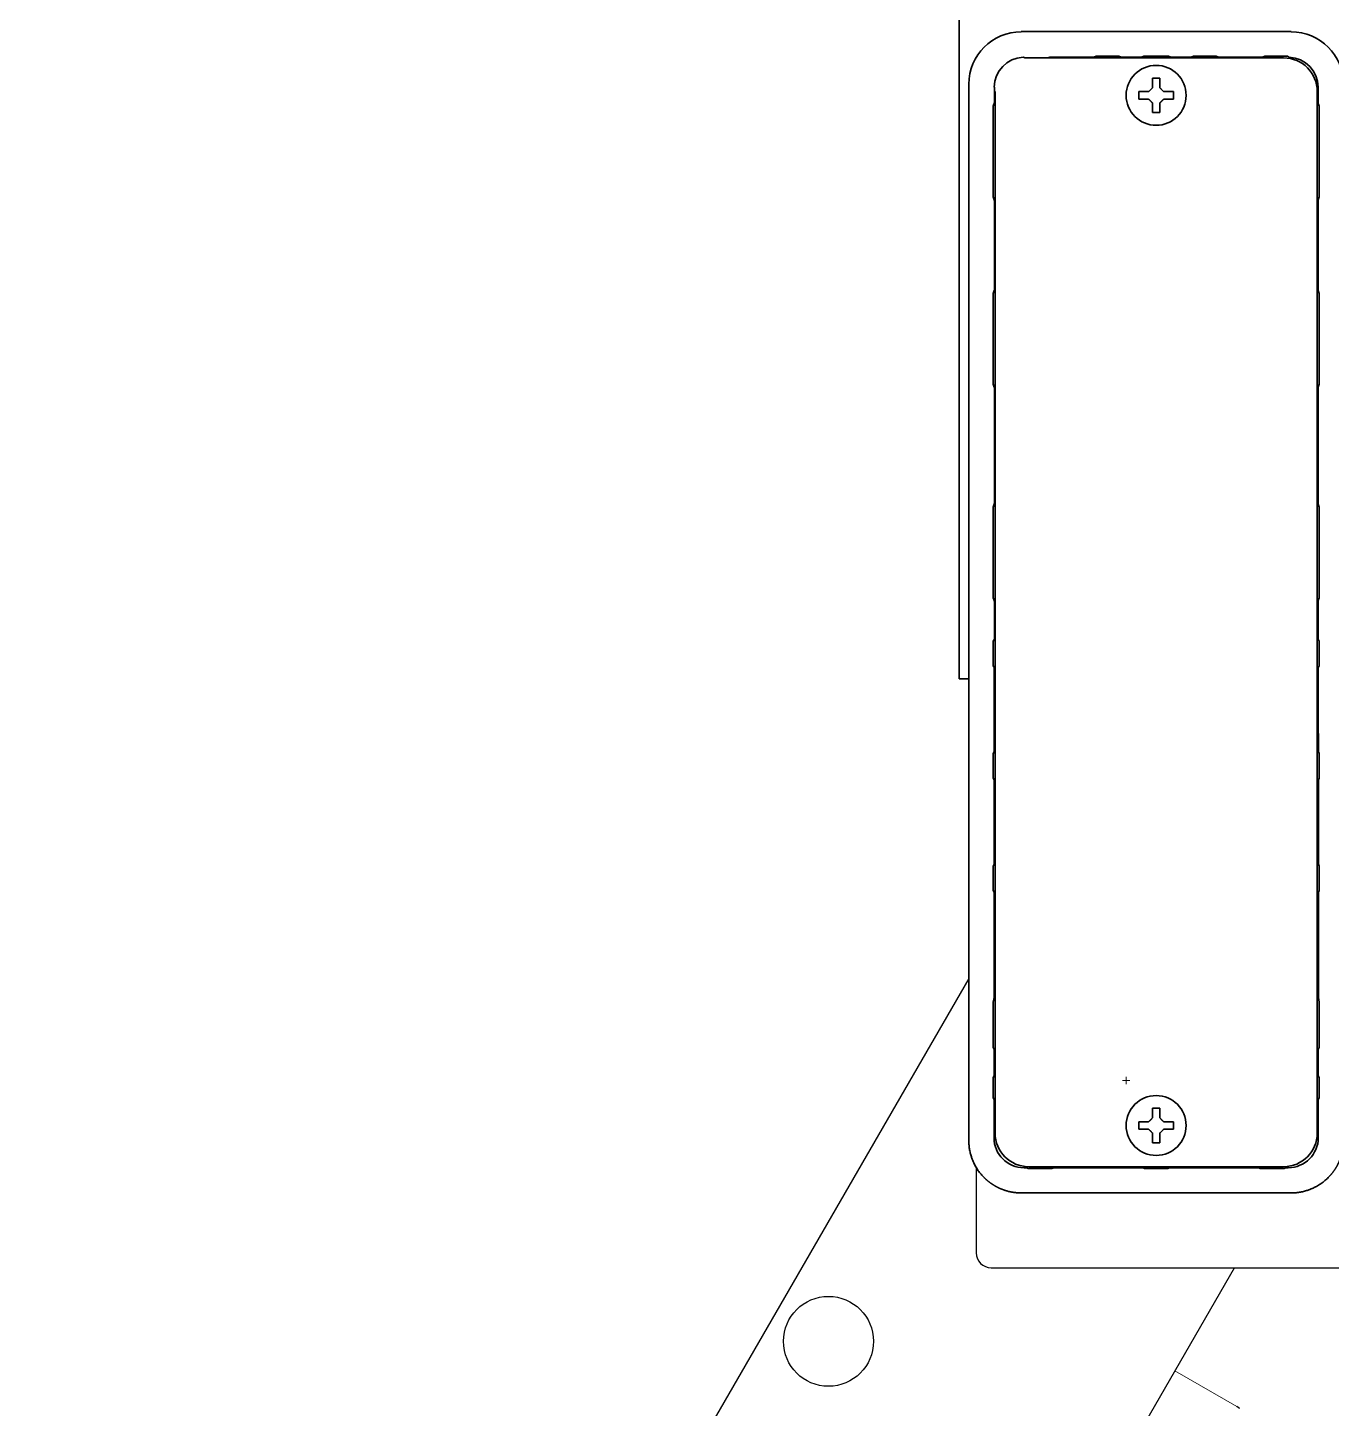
# Model space of a CAD drawing. Extents: x 6336 to 10269, y -393 to 3036.
# Drawn here: x 8302.5 to 8476.4, y 220.1 to 404.4 of the extents above; entities that cross this region are included whole.
import ezdxf

# ---------------------------------------------------------------- set-up
doc = ezdxf.new("R2010")
doc.units = 0
doc.header["$LTSCALE"] = 5
doc.layers.get('0').update_dxf_attribs({"linetype": 'CONTINUOUS', "lineweight": 0})
doc.layers.add('1', color=7, linetype='CONTINUOUS', true_color=0xffffff)
doc.layers.add('GEOM', color=7, linetype='CONTINUOUS')

msp = doc.modelspace()

# ---------------------------------------------------------------- linework, layer by layer
for p, q in [((8448.57, 263.83), (8449.57, 263.83)), ((8449.07, 264.33), (8449.07, 263.33))]:
    msp.add_line(p, q)
at = {"color": 7, "linetype": 'Continuous'}
for q in [(8455.58, 225.1), (8464.19, 220.07)]:
    msp.add_line((8463.82, 220.34), q, dxfattribs=at)
at = {"layer": '1', "color": 7, "linetype": 'Continuous', "lineweight": 35}
for p, q in [((8426.77, 966.83), (8426.77, 317.43)), ((8435.07, 403.83), (8471.07, 403.83)), ((8470.07, 400.33), (8435.55, 400.33)), ((8438.89, 400.42), (8444.76, 400.42)), ((8444.76, 400.42), (8445.06, 400.57)), ((8447.22, 400.58), (8445.93, 400.58)), ((8448.08, 400.57), (8448.39, 400.42)), ((8448.39, 400.42), (8451.11, 400.42)), ((8451.11, 400.42), (8451.42, 400.57)), ((8454.04, 400.58), (8452.11, 400.58)), ((8454.73, 400.57), (8455.04, 400.42)), ((8455.04, 400.42), (8457.76, 400.42)), ((8457.76, 400.42), (8458.06, 400.57)), ((8460.22, 400.58), (8458.93, 400.58)), ((8461.08, 400.57), (8461.38, 400.42)), ((8461.38, 400.42), (8467.27, 400.42)), ((8467.27, 400.42), (8467.56, 400.57)), ((8469.72, 400.58), (8468.43, 400.58)), ((8428.07, 316.65), (8428.07, 396.83)), ((8431.48, 394.39), (8431.48, 396.42)), ((8474.67, 396.42), (8474.67, 394.39)), ((8431.57, 395.83), (8431.57, 256.83)), ((8450.77, 395.33), (8450.77, 395.83)), ((8450.77, 394.83), (8450.77, 395.33)), ((8455.37, 395.83), (8455.37, 395.33)), ((8455.37, 395.33), (8455.37, 394.83)), ((8474.57, 256.83), (8474.57, 395.83)), ((8431.32, 393.01), (8431.32, 389.08)), ((8474.82, 389.08), (8474.82, 393.01)), ((8431.32, 386.57), (8431.32, 382.64)), ((8474.82, 382.64), (8474.82, 386.57)), ((8431.48, 369.39), (8431.48, 381.26)), ((8474.67, 381.26), (8474.67, 369.39)), ((8431.32, 368.01), (8431.32, 362.83)), ((8474.82, 362.83), (8474.82, 368.01)), ((8431.32, 362.83), (8431.32, 357.64)), ((8474.82, 357.64), (8474.82, 362.83)), ((8431.48, 340.88), (8431.48, 356.27)), ((8474.67, 356.27), (8474.67, 340.88)), ((8431.32, 339.51), (8431.32, 334.33)), ((8474.82, 334.33), (8474.82, 339.51)), ((8431.32, 334.33), (8431.32, 329.14)), ((8474.82, 329.14), (8474.82, 334.33)), ((8431.48, 322.76), (8431.48, 327.77)), ((8474.67, 327.77), (8474.67, 322.76)), ((8431.33, 322.46), (8431.48, 322.76)), ((8474.67, 322.76), (8474.82, 322.46)), ((8431.32, 321.6), (8431.32, 320.06)), ((8474.82, 320.06), (8474.82, 321.6)), ((8431.48, 318.9), (8431.33, 319.19)), ((8474.82, 319.19), (8474.67, 318.9)), ((8426.77, 317.43), (8428.07, 317.43)), ((8428.07, 312.69), (8428.07, 316.65)), ((8431.46, 314.77), (8431.46, 315.25)), ((8474.68, 315.25), (8474.69, 314.77)), ((8428.07, 255.82), (8428.07, 312.62)), ((8431.44, 307.69), (8431.44, 310.17)), ((8474.71, 310.17), (8474.71, 307.69)), ((8431.32, 306.6), (8431.32, 305.06)), ((8431.33, 307.46), (8431.44, 307.69)), ((8474.71, 307.69), (8474.82, 307.46)), ((8474.82, 305.06), (8474.82, 306.6)), ((8431.44, 303.97), (8431.33, 304.19)), ((8474.82, 304.19), (8474.71, 303.97)), ((8431.44, 292.69), (8431.44, 303.97)), ((8474.71, 303.97), (8474.71, 292.69)), ((8431.32, 291.6), (8431.32, 290.06)), ((8431.33, 292.46), (8431.44, 292.69)), ((8474.71, 292.69), (8474.82, 292.46)), ((8474.82, 290.06), (8474.82, 291.6)), ((8431.44, 288.97), (8431.33, 289.19)), ((8431.44, 274.93), (8431.44, 288.97)), ((8474.82, 289.19), (8474.71, 288.97)), ((8474.71, 288.97), (8474.71, 274.93)), ((8431.33, 274.28), (8431.44, 274.93)), ((8474.71, 274.93), (8474.82, 274.28)), ((8431.32, 273.41), (8431.32, 270.05)), ((8474.82, 270.05), (8474.82, 273.41)), ((8474.82, 269.81), (8474.82, 268.24)), ((8431.45, 267.97), (8431.33, 268.25)), ((8431.45, 267.97), (8431.45, 264.44)), ((8474.82, 268.24), (8474.7, 267.97)), ((8474.7, 264.44), (8474.7, 267.97)), ((8431.33, 264.23), (8431.45, 264.44)), ((8474.7, 264.44), (8474.82, 264.23)), ((8431.32, 262.35), (8431.32, 263.43)), ((8474.83, 263.43), (8474.83, 262.35)), ((8431.44, 261.27), (8431.33, 261.55)), ((8431.57, 261.17), (8431.44, 261.27)), ((8431.44, 256.19), (8431.44, 261.27)), ((8474.82, 261.55), (8474.7, 261.26)), ((8474.7, 256.2), (8474.7, 261.26)), ((8450.77, 257.83), (8450.77, 258.33)), ((8455.37, 258.33), (8455.37, 257.83)), ((8450.77, 257.33), (8450.77, 257.83)), ((8455.37, 257.83), (8455.37, 257.33)), ((8435.8, 252.19), (8435.44, 252.19)), ((8436, 252.08), (8435.8, 252.19)), ((8436.07, 252.33), (8470.07, 252.33)), ((8436.86, 252.08), (8438.31, 252.08)), ((8439.45, 252.19), (8439.17, 252.08)), ((8451.29, 252.19), (8439.45, 252.19)), ((8451.51, 252.08), (8451.29, 252.19)), ((8453.83, 252.07), (8452.31, 252.07)), ((8454.86, 252.19), (8454.63, 252.08)), ((8454.86, 252.19), (8466.77, 252.19)), ((8466.77, 252.19), (8466.97, 252.08)), ((8467.84, 252.08), (8469.28, 252.08)), ((8470.35, 252.2), (8470.14, 252.08)), ((8470.35, 252.2), (8470.7, 252.2)), ((8435.07, 248.83), (8471.08, 248.83))]:
    msp.add_line(p, q, dxfattribs=at)
for centre in [(8453.07, 395.33), (8453.07, 257.83)]:
    msp.add_circle(centre, 4, dxfattribs=at)
for centre, major_axis, ratio, start_param, end_param in [((8435.08, 396.82), (-4.95, 4.95), 0.999391, 5.498168, 7.068203), ((8471.07, 396.82), (4.95, 4.95), 0.999391, 5.498168, 7.068203), ((8435.48, 396.42), (-2.83, 2.83), 0.999924, 5.538691, 7.068545), ((8435.26, 399.92), (0.447, 0.224), 0.99981, 0.487624, 0.991462), ((8438.89, 399.92), (0.447, -0.224), 0.99981, 2.03449, 2.653989), ((8470.07, 395.83), (3.18, 3.18), 0.999695, 5.497939, 7.068431), ((8470.67, 396.42), (2.83, 2.83), 0.999924, 5.497825, 7.02768), ((8431.43, 319.14), (0, 5.5), 0.008727, 3.926991, 4.667983), ((8474.72, 319.14), (0, 5.5), 0.008727, 1.615202, 2.356194), ((8431.5, 310.17), (0, 6.5), 0.008727, 0.785398, 1.570796), ((8474.65, 310.17), (0, 6.5), 0.008727, 4.712389, 5.497787), ((8427.41, 312.62), (0.03, 2), 0.333454, 4.734205, 4.751643), ((8427.41, 312.62), (0, 2), 0.333444, 4.712388, 4.729834), ((8431.33, 270.05), (0, 0.532), 0.008201, 1.567811, 2.028301), ((8431.33, 269.38), (0, 1), 0.004363, 1.117864, 2.575328), ((8474.82, 270.05), (0, 0.532), 0.008201, 4.254884, 4.715374), ((8431.33, 263.43), (0, 0.798), 0.008201, 0.014468, 1.567811), ((8474.82, 263.43), (0, 0.798), 0.008201, 4.715374, 6.268717), ((8431.33, 262.35), (0, 0.798), 0.008201, 1.567811, 3.121154), ((8474.82, 262.35), (0, 0.798), 0.008201, 3.162031, 4.715374), ((8431.95, 261.18), (-0.505, 0.092), 0.008941, 0.010307, 0.018986), ((8435.44, 256.19), (2.83, 2.83), 0.999943, 2.356233, 3.926953), ((8436.07, 256.83), (-3.18, -3.18), 0.999695, 5.497939, 7.068431), ((8470.7, 256.2), (2.83, -2.83), 0.999924, 5.497825, 7.068545), ((8452.31, 252.08), (0.799, 0), 0.008727, 3.159046, 4.712389), ((8453.83, 252.08), (0.799, 0), 0.008727, 4.712389, 6.265732)]:
    msp.add_ellipse(centre, major_axis=major_axis, ratio=ratio, start_param=start_param, end_param=end_param, dxfattribs=at)
at = {"layer": '1', "color": 7, "linetype": 'Continuous', "lineweight": 35, "extrusion": (0, -1.17146e-15, -1)}
msp.add_ellipse((8470.07, 256.83), major_axis=(3.18, -3.18), ratio=0.999695, start_param=5.497939, end_param=7.068431, dxfattribs=at)
at = {"layer": '1', "color": 7, "linetype": 'Continuous', "lineweight": 35}
for points, knots in [([(8445.06, 400.57), (8445.07, 400.57), (8445.08, 400.57), (8445.09, 400.57), (8445.12, 400.57), (8445.17, 400.57), (8445.22, 400.57), (8445.28, 400.57), (8445.31, 400.57), (8445.36, 400.57), (8445.38, 400.57), (8445.41, 400.57), (8445.43, 400.57), (8445.49, 400.57), (8445.52, 400.58), (8445.6, 400.58), (8445.64, 400.58), (8445.72, 400.58), (8445.76, 400.58), (8445.84, 400.58), (8445.88, 400.58), (8445.93, 400.58)], [0, 0, 0, 0, 0.03125, 0.03125, 0.0625, 0.125, 0.25, 0.25, 0.375, 0.375, 0.4375, 0.4375, 0.5, 0.5, 0.625, 0.625, 0.75, 0.75, 0.875, 0.875, 1, 1, 1, 1]), ([(8447.22, 400.58), (8447.26, 400.58), (8447.3, 400.58), (8447.39, 400.58), (8447.43, 400.58), (8447.51, 400.58), (8447.55, 400.58), (8447.62, 400.58), (8447.66, 400.57), (8447.71, 400.57), (8447.73, 400.57), (8447.77, 400.57), (8447.78, 400.57), (8447.83, 400.57), (8447.87, 400.57), (8447.93, 400.57), (8447.98, 400.57), (8448.03, 400.57), (8448.05, 400.57), (8448.07, 400.57), (8448.07, 400.57), (8448.08, 400.57)], [0, 0, 0, 0, 0.125, 0.125, 0.25, 0.25, 0.375, 0.375, 0.5, 0.5, 0.5625, 0.5625, 0.625, 0.625, 0.75, 0.75, 0.875, 0.9375, 0.96875, 0.96875, 1, 1, 1, 1]), ([(8451.42, 400.57), (8451.43, 400.57), (8451.44, 400.57), (8451.46, 400.57), (8451.5, 400.57), (8451.54, 400.57), (8451.59, 400.57), (8451.61, 400.57), (8451.65, 400.57), (8451.67, 400.57), (8451.7, 400.57), (8451.71, 400.57), (8451.75, 400.58), (8451.78, 400.58), (8451.84, 400.58), (8451.87, 400.58), (8451.94, 400.58), (8451.97, 400.58), (8452.04, 400.58), (8452.07, 400.58), (8452.11, 400.58)], [0, 0, 0, 0, 0.0625, 0.0625, 0.125, 0.25, 0.25, 0.375, 0.375, 0.4375, 0.4375, 0.5, 0.5, 0.625, 0.625, 0.75, 0.75, 0.875, 0.875, 1, 1, 1, 1]), ([(8454.04, 400.58), (8454.07, 400.58), (8454.11, 400.58), (8454.17, 400.58), (8454.21, 400.58), (8454.27, 400.58), (8454.3, 400.58), (8454.36, 400.58), (8454.39, 400.58), (8454.44, 400.57), (8454.45, 400.57), (8454.48, 400.57), (8454.49, 400.57), (8454.53, 400.57), (8454.56, 400.57), (8454.61, 400.57), (8454.64, 400.57), (8454.68, 400.57), (8454.71, 400.57), (8454.72, 400.57), (8454.73, 400.57)], [0, 0, 0, 0, 0.125, 0.125, 0.25, 0.25, 0.375, 0.375, 0.5, 0.5, 0.5625, 0.5625, 0.625, 0.625, 0.75, 0.75, 0.875, 0.9375, 0.9375, 1, 1, 1, 1]), ([(8458.06, 400.57), (8458.07, 400.57), (8458.08, 400.57), (8458.09, 400.57), (8458.12, 400.57), (8458.17, 400.57), (8458.22, 400.57), (8458.28, 400.57), (8458.31, 400.57), (8458.36, 400.57), (8458.38, 400.57), (8458.41, 400.57), (8458.43, 400.57), (8458.49, 400.57), (8458.52, 400.58), (8458.6, 400.58), (8458.64, 400.58), (8458.72, 400.58), (8458.76, 400.58), (8458.84, 400.58), (8458.88, 400.58), (8458.93, 400.58)], [0, 0, 0, 0, 0.03125, 0.03125, 0.0625, 0.125, 0.25, 0.25, 0.375, 0.375, 0.4375, 0.4375, 0.5, 0.5, 0.625, 0.625, 0.75, 0.75, 0.875, 0.875, 1, 1, 1, 1]), ([(8460.22, 400.58), (8460.26, 400.58), (8460.3, 400.58), (8460.39, 400.58), (8460.43, 400.58), (8460.51, 400.58), (8460.55, 400.58), (8460.62, 400.58), (8460.66, 400.57), (8460.71, 400.57), (8460.73, 400.57), (8460.77, 400.57), (8460.78, 400.57), (8460.83, 400.57), (8460.87, 400.57), (8460.93, 400.57), (8460.98, 400.57), (8461.03, 400.57), (8461.05, 400.57), (8461.07, 400.57), (8461.07, 400.57), (8461.08, 400.57)], [0, 0, 0, 0, 0.125, 0.125, 0.25, 0.25, 0.375, 0.375, 0.5, 0.5, 0.5625, 0.5625, 0.625, 0.625, 0.75, 0.75, 0.875, 0.9375, 0.96875, 0.96875, 1, 1, 1, 1]), ([(8467.56, 400.57), (8467.57, 400.57), (8467.58, 400.57), (8467.59, 400.57), (8467.62, 400.57), (8467.67, 400.57), (8467.72, 400.57), (8467.78, 400.57), (8467.81, 400.57), (8467.86, 400.57), (8467.88, 400.57), (8467.91, 400.57), (8467.93, 400.57), (8467.99, 400.57), (8468.02, 400.58), (8468.1, 400.58), (8468.14, 400.58), (8468.22, 400.58), (8468.26, 400.58), (8468.34, 400.58), (8468.38, 400.58), (8468.43, 400.58)], [0, 0, 0, 0, 0.03125, 0.03125, 0.0625, 0.125, 0.25, 0.25, 0.375, 0.375, 0.4375, 0.4375, 0.5, 0.5, 0.625, 0.625, 0.75, 0.75, 0.875, 0.875, 1, 1, 1, 1]), ([(8469.72, 400.58), (8469.76, 400.58), (8469.8, 400.58), (8469.89, 400.58), (8469.93, 400.58), (8469.97, 400.58), (8469.97, 400.58), (8469.97, 400.58), (8469.97, 400.58), (8470.19, 400.58), (8470.42, 400.57), (8470.64, 400.57)], [0, 0, 0, 0, 0.50182, 0.50182, 1, 1, 1, 1.01408, 1.01408, 1.01408, 3.775035, 3.775035, 3.775035, 3.775035]), ([(8470.83, 400.42), (8470.82, 400.42), (8470.8, 400.44), (8470.77, 400.47), (8470.75, 400.48), (8470.74, 400.49), (8470.74, 400.49), (8470.74, 400.49), (8470.74, 400.49), (8470.71, 400.52), (8470.67, 400.55), (8470.64, 400.57)], [0, 0, 0, 0, 0.333333, 0.666667, 1, 1, 1, 1.00667, 1.00667, 1.00667, 2.098235, 2.098235, 2.098235, 2.098235]), ([(8453.57, 397.63), (8453.57, 397.42), (8453.57, 397.21), (8453.57, 396.89), (8453.57, 396.78), (8453.57, 396.55), (8453.57, 396.44), (8453.57, 396.33)], [0, 0, 0, 0, 0.5, 0.5, 0.75, 0.75, 1, 1, 1, 1]), ([(8450.77, 395.83), (8450.98, 395.83), (8451.19, 395.83), (8451.51, 395.83), (8451.62, 395.83), (8451.84, 395.83), (8451.96, 395.83), (8452.07, 395.83)], [0, 0, 0, 0, 0.5, 0.5, 0.75, 0.75, 1, 1, 1, 1]), ([(8455.37, 394.83), (8455.17, 394.83), (8454.96, 394.83), (8454.64, 394.83), (8454.53, 394.83), (8454.3, 394.83), (8454.19, 394.83), (8454.07, 394.83)], [0, 0, 0, 0, 0.5, 0.5, 0.75, 0.75, 1, 1, 1, 1]), ([(8431.32, 393.01), (8431.32, 393.05), (8431.32, 393.09), (8431.32, 393.18), (8431.32, 393.22), (8431.32, 393.3), (8431.32, 393.34), (8431.32, 393.41), (8431.32, 393.45), (8431.32, 393.5), (8431.32, 393.52), (8431.32, 393.56), (8431.32, 393.57), (8431.33, 393.62), (8431.33, 393.65), (8431.33, 393.72), (8431.33, 393.76), (8431.33, 393.82), (8431.33, 393.84), (8431.33, 393.85), (8431.33, 393.86), (8431.33, 393.87)], [0, 0, 0, 0, 0.125, 0.125, 0.25, 0.25, 0.375, 0.375, 0.5, 0.5, 0.5625, 0.5625, 0.625, 0.625, 0.75, 0.75, 0.875, 0.9375, 0.96875, 0.96875, 1, 1, 1, 1]), ([(8452.57, 393.03), (8452.57, 393.23), (8452.57, 393.44), (8452.57, 393.76), (8452.57, 393.87), (8452.57, 394.1), (8452.57, 394.21), (8452.57, 394.33)], [0, 0, 0, 0, 0.5, 0.5, 0.75, 0.75, 1, 1, 1, 1]), ([(8474.82, 393.87), (8474.82, 393.86), (8474.82, 393.86), (8474.82, 393.84), (8474.82, 393.82), (8474.82, 393.77), (8474.82, 393.72), (8474.82, 393.66), (8474.82, 393.62), (8474.82, 393.57), (8474.82, 393.56), (8474.82, 393.52), (8474.82, 393.5), (8474.82, 393.45), (8474.82, 393.41), (8474.82, 393.34), (8474.82, 393.3), (8474.82, 393.22), (8474.82, 393.18), (8474.82, 393.09), (8474.82, 393.05), (8474.82, 393.01)], [0, 0, 0, 0, 0.03125, 0.03125, 0.0625, 0.125, 0.25, 0.25, 0.375, 0.375, 0.4375, 0.4375, 0.5, 0.5, 0.625, 0.625, 0.75, 0.75, 0.875, 0.875, 1, 1, 1, 1]), ([(8431.32, 386.57), (8431.32, 386.68), (8431.32, 386.89), (8431.32, 387.09), (8431.32, 387.3), (8431.32, 387.41), (8431.32, 387.62), (8431.32, 387.72), (8431.32, 387.93), (8431.32, 388.04), (8431.32, 388.24), (8431.32, 388.35), (8431.32, 388.56), (8431.32, 388.77), (8431.32, 388.98), (8431.32, 389.08)], [0, 0, 0, 0, 0.125, 0.25, 0.25, 0.375, 0.375, 0.5, 0.5, 0.625, 0.625, 0.75, 0.75, 0.875, 1, 1, 1, 1]), ([(8474.82, 389.08), (8474.82, 388.98), (8474.82, 388.77), (8474.82, 388.56), (8474.82, 388.35), (8474.82, 388.24), (8474.82, 388.04), (8474.82, 387.93), (8474.82, 387.72), (8474.82, 387.62), (8474.82, 387.41), (8474.82, 387.3), (8474.82, 387.09), (8474.82, 386.89), (8474.82, 386.68), (8474.82, 386.57)], [0, 0, 0, 0, 0.125, 0.25, 0.25, 0.375, 0.375, 0.5, 0.5, 0.625, 0.625, 0.75, 0.75, 0.875, 1, 1, 1, 1]), ([(8431.33, 381.78), (8431.33, 381.79), (8431.33, 381.8), (8431.33, 381.81), (8431.33, 381.83), (8431.33, 381.89), (8431.33, 381.93), (8431.33, 382), (8431.33, 382.03), (8431.32, 382.08), (8431.32, 382.1), (8431.32, 382.13), (8431.32, 382.15), (8431.32, 382.2), (8431.32, 382.24), (8431.32, 382.31), (8431.32, 382.35), (8431.32, 382.43), (8431.32, 382.47), (8431.32, 382.56), (8431.32, 382.6), (8431.32, 382.64)], [0, 0, 0, 0, 0.03125, 0.03125, 0.0625, 0.125, 0.25, 0.25, 0.375, 0.375, 0.4375, 0.4375, 0.5, 0.5, 0.625, 0.625, 0.75, 0.75, 0.875, 0.875, 1, 1, 1, 1]), ([(8474.82, 382.64), (8474.82, 382.6), (8474.82, 382.56), (8474.82, 382.48), (8474.82, 382.43), (8474.82, 382.35), (8474.82, 382.31), (8474.82, 382.24), (8474.82, 382.2), (8474.82, 382.15), (8474.82, 382.13), (8474.82, 382.1), (8474.82, 382.08), (8474.82, 382.03), (8474.82, 382), (8474.82, 381.93), (8474.82, 381.89), (8474.82, 381.84), (8474.82, 381.81), (8474.82, 381.8), (8474.82, 381.79), (8474.82, 381.78)], [0, 0, 0, 0, 0.125, 0.125, 0.25, 0.25, 0.375, 0.375, 0.5, 0.5, 0.5625, 0.5625, 0.625, 0.625, 0.75, 0.75, 0.875, 0.9375, 0.96875, 0.96875, 1, 1, 1, 1]), ([(8431.32, 368.01), (8431.32, 368.05), (8431.32, 368.09), (8431.32, 368.18), (8431.32, 368.22), (8431.32, 368.3), (8431.32, 368.34), (8431.32, 368.41), (8431.32, 368.45), (8431.32, 368.5), (8431.32, 368.52), (8431.32, 368.56), (8431.32, 368.57), (8431.33, 368.62), (8431.33, 368.65), (8431.33, 368.72), (8431.33, 368.76), (8431.33, 368.82), (8431.33, 368.84), (8431.33, 368.85), (8431.33, 368.86), (8431.33, 368.87)], [0, 0, 0, 0, 0.125, 0.125, 0.25, 0.25, 0.375, 0.375, 0.5, 0.5, 0.5625, 0.5625, 0.625, 0.625, 0.75, 0.75, 0.875, 0.9375, 0.96875, 0.96875, 1, 1, 1, 1]), ([(8474.82, 368.87), (8474.82, 368.86), (8474.82, 368.86), (8474.82, 368.84), (8474.82, 368.82), (8474.82, 368.77), (8474.82, 368.72), (8474.82, 368.66), (8474.82, 368.62), (8474.82, 368.57), (8474.82, 368.56), (8474.82, 368.52), (8474.82, 368.5), (8474.82, 368.45), (8474.82, 368.41), (8474.82, 368.34), (8474.82, 368.3), (8474.82, 368.22), (8474.82, 368.18), (8474.82, 368.09), (8474.82, 368.05), (8474.82, 368.01)], [0, 0, 0, 0, 0.03125, 0.03125, 0.0625, 0.125, 0.25, 0.25, 0.375, 0.375, 0.4375, 0.4375, 0.5, 0.5, 0.625, 0.625, 0.75, 0.75, 0.875, 0.875, 1, 1, 1, 1]), ([(8431.33, 356.77), (8431.33, 356.78), (8431.33, 356.79), (8431.33, 356.8), (8431.33, 356.83), (8431.33, 356.88), (8431.33, 356.93), (8431.33, 356.99), (8431.33, 357.02), (8431.32, 357.07), (8431.32, 357.09), (8431.32, 357.12), (8431.32, 357.14), (8431.32, 357.2), (8431.32, 357.23), (8431.32, 357.31), (8431.32, 357.35), (8431.32, 357.43), (8431.32, 357.47), (8431.32, 357.55), (8431.32, 357.6), (8431.32, 357.64)], [0, 0, 0, 0, 0.03125, 0.03125, 0.0625, 0.125, 0.25, 0.25, 0.375, 0.375, 0.4375, 0.4375, 0.5, 0.5, 0.625, 0.625, 0.75, 0.75, 0.875, 0.875, 1, 1, 1, 1]), ([(8474.82, 357.64), (8474.82, 357.6), (8474.82, 357.55), (8474.82, 357.47), (8474.82, 357.43), (8474.82, 357.35), (8474.82, 357.31), (8474.82, 357.23), (8474.82, 357.2), (8474.82, 357.14), (8474.82, 357.12), (8474.82, 357.09), (8474.82, 357.07), (8474.82, 357.02), (8474.82, 356.99), (8474.82, 356.93), (8474.82, 356.88), (8474.82, 356.83), (8474.82, 356.8), (8474.82, 356.79), (8474.82, 356.78), (8474.82, 356.77)], [0, 0, 0, 0, 0.125, 0.125, 0.25, 0.25, 0.375, 0.375, 0.5, 0.5, 0.5625, 0.5625, 0.625, 0.625, 0.75, 0.75, 0.875, 0.9375, 0.96875, 0.96875, 1, 1, 1, 1]), ([(8431.32, 339.51), (8431.32, 339.56), (8431.32, 339.6), (8431.32, 339.68), (8431.32, 339.72), (8431.32, 339.81), (8431.32, 339.84), (8431.32, 339.92), (8431.32, 339.96), (8431.32, 340.01), (8431.32, 340.03), (8431.32, 340.06), (8431.32, 340.08), (8431.33, 340.13), (8431.33, 340.16), (8431.33, 340.23), (8431.33, 340.27), (8431.33, 340.32), (8431.33, 340.35), (8431.33, 340.36), (8431.33, 340.37), (8431.33, 340.38)], [0, 0, 0, 0, 0.125, 0.125, 0.25, 0.25, 0.375, 0.375, 0.5, 0.5, 0.5625, 0.5625, 0.625, 0.625, 0.75, 0.75, 0.875, 0.9375, 0.96875, 0.96875, 1, 1, 1, 1]), ([(8474.82, 340.38), (8474.82, 340.37), (8474.82, 340.36), (8474.82, 340.35), (8474.82, 340.32), (8474.82, 340.27), (8474.82, 340.23), (8474.82, 340.16), (8474.82, 340.13), (8474.82, 340.08), (8474.82, 340.06), (8474.82, 340.03), (8474.82, 340.01), (8474.82, 339.96), (8474.82, 339.92), (8474.82, 339.84), (8474.82, 339.81), (8474.82, 339.72), (8474.82, 339.68), (8474.82, 339.6), (8474.82, 339.56), (8474.82, 339.51)], [0, 0, 0, 0, 0.03125, 0.03125, 0.0625, 0.125, 0.25, 0.25, 0.375, 0.375, 0.4375, 0.4375, 0.5, 0.5, 0.625, 0.625, 0.75, 0.75, 0.875, 0.875, 1, 1, 1, 1]), ([(8431.33, 328.27), (8431.33, 328.28), (8431.33, 328.29), (8431.33, 328.3), (8431.33, 328.33), (8431.33, 328.38), (8431.33, 328.43), (8431.33, 328.49), (8431.33, 328.52), (8431.32, 328.57), (8431.32, 328.59), (8431.32, 328.62), (8431.32, 328.64), (8431.32, 328.7), (8431.32, 328.73), (8431.32, 328.81), (8431.32, 328.85), (8431.32, 328.93), (8431.32, 328.97), (8431.32, 329.05), (8431.32, 329.1), (8431.32, 329.14)], [0, 0, 0, 0, 0.03125, 0.03125, 0.0625, 0.125, 0.25, 0.25, 0.375, 0.375, 0.4375, 0.4375, 0.5, 0.5, 0.625, 0.625, 0.75, 0.75, 0.875, 0.875, 1, 1, 1, 1]), ([(8474.82, 329.14), (8474.82, 329.1), (8474.82, 329.05), (8474.82, 328.97), (8474.82, 328.93), (8474.82, 328.85), (8474.82, 328.81), (8474.82, 328.73), (8474.82, 328.7), (8474.82, 328.64), (8474.82, 328.62), (8474.82, 328.59), (8474.82, 328.57), (8474.82, 328.52), (8474.82, 328.49), (8474.82, 328.43), (8474.82, 328.38), (8474.82, 328.33), (8474.82, 328.3), (8474.82, 328.29), (8474.82, 328.28), (8474.82, 328.27)], [0, 0, 0, 0, 0.125, 0.125, 0.25, 0.25, 0.375, 0.375, 0.5, 0.5, 0.5625, 0.5625, 0.625, 0.625, 0.75, 0.75, 0.875, 0.9375, 0.96875, 0.96875, 1, 1, 1, 1]), ([(8431.32, 321.6), (8431.32, 321.64), (8431.32, 321.68), (8431.32, 321.77), (8431.32, 321.81), (8431.32, 321.89), (8431.32, 321.93), (8431.32, 322), (8431.32, 322.04), (8431.32, 322.09), (8431.32, 322.11), (8431.32, 322.14), (8431.32, 322.16), (8431.33, 322.21), (8431.33, 322.24), (8431.33, 322.31), (8431.33, 322.35), (8431.33, 322.41), (8431.33, 322.43), (8431.33, 322.44), (8431.33, 322.45), (8431.33, 322.46)], [0, 0, 0, 0, 0.125, 0.125, 0.25, 0.25, 0.375, 0.375, 0.5, 0.5, 0.5625, 0.5625, 0.625, 0.625, 0.75, 0.75, 0.875, 0.9375, 0.96875, 0.96875, 1, 1, 1, 1]), ([(8474.82, 322.46), (8474.82, 322.45), (8474.82, 322.44), (8474.82, 322.43), (8474.82, 322.41), (8474.82, 322.35), (8474.82, 322.31), (8474.82, 322.24), (8474.82, 322.21), (8474.82, 322.16), (8474.82, 322.14), (8474.82, 322.11), (8474.82, 322.09), (8474.82, 322.04), (8474.82, 322), (8474.82, 321.93), (8474.82, 321.89), (8474.82, 321.81), (8474.82, 321.77), (8474.82, 321.68), (8474.82, 321.64), (8474.82, 321.6)], [0, 0, 0, 0, 0.03125, 0.03125, 0.0625, 0.125, 0.25, 0.25, 0.375, 0.375, 0.4375, 0.4375, 0.5, 0.5, 0.625, 0.625, 0.75, 0.75, 0.875, 0.875, 1, 1, 1, 1]), ([(8431.33, 319.19), (8431.33, 319.2), (8431.33, 319.21), (8431.33, 319.22), (8431.33, 319.25), (8431.33, 319.3), (8431.33, 319.35), (8431.33, 319.41), (8431.33, 319.44), (8431.32, 319.49), (8431.32, 319.51), (8431.32, 319.54), (8431.32, 319.56), (8431.32, 319.61), (8431.32, 319.65), (8431.32, 319.73), (8431.32, 319.76), (8431.32, 319.85), (8431.32, 319.89), (8431.32, 319.97), (8431.32, 320.01), (8431.32, 320.06)], [0, 0, 0, 0, 0.03125, 0.03125, 0.0625, 0.125, 0.25, 0.25, 0.375, 0.375, 0.4375, 0.4375, 0.5, 0.5, 0.625, 0.625, 0.75, 0.75, 0.875, 0.875, 1, 1, 1, 1]), ([(8474.82, 320.06), (8474.82, 320.01), (8474.82, 319.97), (8474.82, 319.89), (8474.82, 319.85), (8474.82, 319.76), (8474.82, 319.73), (8474.82, 319.65), (8474.82, 319.61), (8474.82, 319.56), (8474.82, 319.54), (8474.82, 319.51), (8474.82, 319.49), (8474.82, 319.44), (8474.82, 319.41), (8474.82, 319.35), (8474.82, 319.3), (8474.82, 319.25), (8474.82, 319.22), (8474.82, 319.21), (8474.82, 319.2), (8474.82, 319.19)], [0, 0, 0, 0, 0.125, 0.125, 0.25, 0.25, 0.375, 0.375, 0.5, 0.5, 0.5625, 0.5625, 0.625, 0.625, 0.75, 0.75, 0.875, 0.9375, 0.96875, 0.96875, 1, 1, 1, 1]), ([(8431.32, 306.6), (8431.32, 306.64), (8431.32, 306.68), (8431.32, 306.77), (8431.32, 306.81), (8431.32, 306.89), (8431.32, 306.93), (8431.32, 307), (8431.32, 307.04), (8431.32, 307.09), (8431.32, 307.11), (8431.32, 307.14), (8431.32, 307.16), (8431.33, 307.21), (8431.33, 307.24), (8431.33, 307.31), (8431.33, 307.35), (8431.33, 307.41), (8431.33, 307.43), (8431.33, 307.44), (8431.33, 307.45), (8431.33, 307.46)], [0, 0, 0, 0, 0.125, 0.125, 0.25, 0.25, 0.375, 0.375, 0.5, 0.5, 0.5625, 0.5625, 0.625, 0.625, 0.75, 0.75, 0.875, 0.9375, 0.96875, 0.96875, 1, 1, 1, 1]), ([(8474.82, 307.46), (8474.82, 307.45), (8474.82, 307.44), (8474.82, 307.43), (8474.82, 307.41), (8474.82, 307.35), (8474.82, 307.31), (8474.82, 307.24), (8474.82, 307.21), (8474.82, 307.16), (8474.82, 307.14), (8474.82, 307.11), (8474.82, 307.09), (8474.82, 307.04), (8474.82, 307), (8474.82, 306.93), (8474.82, 306.89), (8474.82, 306.81), (8474.82, 306.77), (8474.82, 306.68), (8474.82, 306.64), (8474.82, 306.6)], [0, 0, 0, 0, 0.03125, 0.03125, 0.0625, 0.125, 0.25, 0.25, 0.375, 0.375, 0.4375, 0.4375, 0.5, 0.5, 0.625, 0.625, 0.75, 0.75, 0.875, 0.875, 1, 1, 1, 1]), ([(8431.33, 304.19), (8431.33, 304.2), (8431.33, 304.21), (8431.33, 304.22), (8431.33, 304.25), (8431.33, 304.3), (8431.33, 304.35), (8431.33, 304.41), (8431.33, 304.44), (8431.32, 304.49), (8431.32, 304.51), (8431.32, 304.54), (8431.32, 304.56), (8431.32, 304.61), (8431.32, 304.65), (8431.32, 304.73), (8431.32, 304.76), (8431.32, 304.85), (8431.32, 304.89), (8431.32, 304.97), (8431.32, 305.01), (8431.32, 305.06)], [0, 0, 0, 0, 0.03125, 0.03125, 0.0625, 0.125, 0.25, 0.25, 0.375, 0.375, 0.4375, 0.4375, 0.5, 0.5, 0.625, 0.625, 0.75, 0.75, 0.875, 0.875, 1, 1, 1, 1]), ([(8474.82, 305.06), (8474.82, 305.01), (8474.82, 304.97), (8474.82, 304.89), (8474.82, 304.85), (8474.82, 304.76), (8474.82, 304.73), (8474.82, 304.65), (8474.82, 304.61), (8474.82, 304.56), (8474.82, 304.54), (8474.82, 304.51), (8474.82, 304.49), (8474.82, 304.44), (8474.82, 304.41), (8474.82, 304.35), (8474.82, 304.3), (8474.82, 304.25), (8474.82, 304.22), (8474.82, 304.21), (8474.82, 304.2), (8474.82, 304.19)], [0, 0, 0, 0, 0.125, 0.125, 0.25, 0.25, 0.375, 0.375, 0.5, 0.5, 0.5625, 0.5625, 0.625, 0.625, 0.75, 0.75, 0.875, 0.9375, 0.96875, 0.96875, 1, 1, 1, 1]), ([(8431.32, 291.6), (8431.32, 291.64), (8431.32, 291.68), (8431.32, 291.77), (8431.32, 291.81), (8431.32, 291.89), (8431.32, 291.93), (8431.32, 292), (8431.32, 292.04), (8431.32, 292.09), (8431.32, 292.11), (8431.32, 292.14), (8431.32, 292.16), (8431.33, 292.21), (8431.33, 292.24), (8431.33, 292.31), (8431.33, 292.35), (8431.33, 292.41), (8431.33, 292.43), (8431.33, 292.44), (8431.33, 292.45), (8431.33, 292.46)], [0, 0, 0, 0, 0.125, 0.125, 0.25, 0.25, 0.375, 0.375, 0.5, 0.5, 0.5625, 0.5625, 0.625, 0.625, 0.75, 0.75, 0.875, 0.9375, 0.96875, 0.96875, 1, 1, 1, 1]), ([(8474.82, 292.46), (8474.82, 292.45), (8474.82, 292.44), (8474.82, 292.43), (8474.82, 292.41), (8474.82, 292.35), (8474.82, 292.31), (8474.82, 292.24), (8474.82, 292.21), (8474.82, 292.16), (8474.82, 292.14), (8474.82, 292.11), (8474.82, 292.09), (8474.82, 292.04), (8474.82, 292), (8474.82, 291.93), (8474.82, 291.89), (8474.82, 291.81), (8474.82, 291.77), (8474.82, 291.68), (8474.82, 291.64), (8474.82, 291.6)], [0, 0, 0, 0, 0.03125, 0.03125, 0.0625, 0.125, 0.25, 0.25, 0.375, 0.375, 0.4375, 0.4375, 0.5, 0.5, 0.625, 0.625, 0.75, 0.75, 0.875, 0.875, 1, 1, 1, 1]), ([(8431.33, 289.19), (8431.33, 289.2), (8431.33, 289.21), (8431.33, 289.22), (8431.33, 289.25), (8431.33, 289.3), (8431.33, 289.35), (8431.33, 289.41), (8431.33, 289.44), (8431.32, 289.49), (8431.32, 289.51), (8431.32, 289.54), (8431.32, 289.56), (8431.32, 289.61), (8431.32, 289.65), (8431.32, 289.73), (8431.32, 289.76), (8431.32, 289.85), (8431.32, 289.89), (8431.32, 289.97), (8431.32, 290.01), (8431.32, 290.06)], [0, 0, 0, 0, 0.03125, 0.03125, 0.0625, 0.125, 0.25, 0.25, 0.375, 0.375, 0.4375, 0.4375, 0.5, 0.5, 0.625, 0.625, 0.75, 0.75, 0.875, 0.875, 1, 1, 1, 1]), ([(8474.82, 290.06), (8474.82, 290.01), (8474.82, 289.97), (8474.82, 289.89), (8474.82, 289.85), (8474.82, 289.76), (8474.82, 289.73), (8474.82, 289.65), (8474.82, 289.61), (8474.82, 289.56), (8474.82, 289.54), (8474.82, 289.51), (8474.82, 289.49), (8474.82, 289.44), (8474.82, 289.41), (8474.82, 289.35), (8474.82, 289.3), (8474.82, 289.25), (8474.82, 289.22), (8474.82, 289.21), (8474.82, 289.2), (8474.82, 289.19)], [0, 0, 0, 0, 0.125, 0.125, 0.25, 0.25, 0.375, 0.375, 0.5, 0.5, 0.5625, 0.5625, 0.625, 0.625, 0.75, 0.75, 0.875, 0.9375, 0.96875, 0.96875, 1, 1, 1, 1]), ([(8431.32, 273.41), (8431.32, 273.45), (8431.32, 273.5), (8431.32, 273.58), (8431.32, 273.62), (8431.32, 273.7), (8431.32, 273.74), (8431.32, 273.82), (8431.32, 273.85), (8431.32, 273.91), (8431.32, 273.92), (8431.32, 273.96), (8431.32, 273.98), (8431.33, 274.03), (8431.33, 274.06), (8431.33, 274.12), (8431.33, 274.17), (8431.33, 274.22), (8431.33, 274.25), (8431.33, 274.26), (8431.33, 274.27), (8431.33, 274.28)], [0, 0, 0, 0, 0.125, 0.125, 0.25, 0.25, 0.375, 0.375, 0.5, 0.5, 0.5625, 0.5625, 0.625, 0.625, 0.75, 0.75, 0.875, 0.9375, 0.96875, 0.96875, 1, 1, 1, 1]), ([(8474.82, 274.28), (8474.82, 274.27), (8474.82, 274.26), (8474.82, 274.25), (8474.82, 274.22), (8474.82, 274.17), (8474.82, 274.12), (8474.82, 274.06), (8474.82, 274.03), (8474.82, 273.98), (8474.82, 273.96), (8474.82, 273.92), (8474.82, 273.91), (8474.82, 273.85), (8474.82, 273.82), (8474.82, 273.74), (8474.82, 273.7), (8474.82, 273.62), (8474.82, 273.58), (8474.82, 273.5), (8474.82, 273.45), (8474.82, 273.41)], [0, 0, 0, 0, 0.03125, 0.03125, 0.0625, 0.125, 0.25, 0.25, 0.375, 0.375, 0.4375, 0.4375, 0.5, 0.5, 0.625, 0.625, 0.75, 0.75, 0.875, 0.875, 1, 1, 1, 1]), ([(8431.33, 268.25), (8431.33, 268.25), (8431.33, 268.25), (8431.33, 268.25), (8431.33, 268.25), (8431.33, 268.25), (8431.33, 268.25), (8431.33, 268.25), (8431.33, 268.26), (8431.33, 268.27), (8431.33, 268.27), (8431.33, 268.29), (8431.33, 268.3), (8431.33, 268.34), (8431.33, 268.36), (8431.33, 268.43), (8431.33, 268.48), (8431.32, 268.53)], [0, 0, 0, 0, 0.006838, 0.006838, 0.014658, 0.014658, 0.030298, 0.030298, 0.061579, 0.061579, 0.12414, 0.12414, 0.249263, 0.249263, 0.499509, 0.499509, 1, 1, 1, 1]), ([(8453.57, 260.13), (8453.57, 259.92), (8453.57, 259.71), (8453.57, 259.39), (8453.57, 259.28), (8453.57, 259.05), (8453.57, 258.94), (8453.57, 258.83)], [0, 0, 0, 0, 0.5, 0.5, 0.75, 0.75, 1, 1, 1, 1]), ([(8450.77, 258.33), (8450.98, 258.33), (8451.19, 258.33), (8451.51, 258.33), (8451.62, 258.33), (8451.84, 258.33), (8451.96, 258.33), (8452.07, 258.33)], [0, 0, 0, 0, 0.5, 0.5, 0.75, 0.75, 1, 1, 1, 1]), ([(8452.57, 255.53), (8452.57, 255.73), (8452.57, 255.94), (8452.57, 256.26), (8452.57, 256.37), (8452.57, 256.6), (8452.57, 256.71), (8452.57, 256.83)], [0, 0, 0, 0, 0.5, 0.5, 0.75, 0.75, 1, 1, 1, 1]), ([(8455.37, 257.33), (8455.17, 257.33), (8454.96, 257.33), (8454.64, 257.33), (8454.53, 257.33), (8454.3, 257.33), (8454.19, 257.33), (8454.07, 257.33)], [0, 0, 0, 0, 0.5, 0.5, 0.75, 0.75, 1, 1, 1, 1]), ([(8428.07, 255.82), (8428.07, 255.82), (8428.07, 255.82), (8428.07, 255.82), (8428.07, 255.82), (8428.07, 255.82), (8428.07, 255.82), (8428.07, 255.82), (8428.07, 255.82), (8428.07, 255.82), (8428.07, 255.82), (8428.07, 255.81), (8428.07, 255.81), (8428.07, 255.81), (8428.07, 255.81), (8428.07, 255.81), (8428.07, 255.8), (8428.07, 255.8), (8428.07, 255.8), (8428.07, 255.8), (8428.07, 255.79), (8428.07, 255.79), (8428.07, 255.79), (8428.07, 255.78), (8428.07, 255.78), (8428.07, 255.78), (8428.07, 255.77), (8428.07, 255.77), (8428.07, 255.76), (8428.07, 255.76), (8428.07, 255.75), (8428.07, 255.75), (8428.07, 255.75), (8428.07, 255.74), (8428.07, 255.74), (8428.07, 255.73), (8428.07, 255.72), (8428.07, 255.72), (8428.07, 255.71), (8428.07, 255.71), (8428.07, 255.7), (8428.07, 255.69), (8428.07, 255.69), (8428.07, 255.68), (8428.07, 255.68), (8428.07, 255.67), (8428.07, 255.66), (8428.08, 255.65), (8428.08, 255.65), (8428.08, 255.64), (8428.08, 255.63), (8428.08, 255.62), (8428.08, 255.62), (8428.08, 255.61), (8428.08, 255.6), (8428.08, 255.59), (8428.08, 255.58), (8428.08, 255.57), (8428.08, 255.56), (8428.08, 255.56), (8428.08, 255.55), (8428.08, 255.54), (8428.08, 255.53), (8428.08, 255.52), (8428.08, 255.51), (8428.08, 255.5), (8428.08, 255.49), (8428.08, 255.48), (8428.08, 255.47), (8428.08, 255.46), (8428.08, 255.45), (8428.08, 255.43), (8428.08, 255.42), (8428.09, 255.41), (8428.09, 255.4), (8428.09, 255.39), (8428.09, 255.38), (8428.09, 255.37), (8428.09, 255.35), (8428.09, 255.34), (8428.09, 255.33), (8428.09, 255.32), (8428.09, 255.3), (8428.09, 255.29), (8428.09, 255.28), (8428.1, 255.26), (8428.1, 255.25), (8428.1, 255.24), (8428.1, 255.22), (8428.1, 255.21), (8428.1, 255.2), (8428.1, 255.18), (8428.11, 255.07), (8428.14, 254.86), (8428.18, 254.57), (8428.24, 254.29), (8428.31, 254.03), (8428.38, 253.78), (8428.45, 253.56), (8428.52, 253.35), (8428.62, 253.12), (8428.73, 252.86), (8428.86, 252.59), (8429.01, 252.32), (8429.17, 252.05), (8429.34, 251.8), (8429.52, 251.55), (8429.71, 251.32), (8429.91, 251.09), (8430.07, 250.92), (8430.18, 250.82), (8430.24, 250.76), (8430.3, 250.7), (8430.36, 250.64), (8430.43, 250.59), (8430.49, 250.53), (8430.55, 250.48), (8430.62, 250.43), (8430.68, 250.37), (8430.75, 250.32), (8430.81, 250.27), (8430.88, 250.22), (8430.94, 250.17), (8431.01, 250.12), (8431.08, 250.07), (8431.15, 250.03), (8431.22, 249.98), (8431.29, 249.94), (8431.36, 249.89), (8431.43, 249.85), (8431.5, 249.8), (8431.57, 249.76), (8431.64, 249.72), (8431.72, 249.68), (8431.79, 249.64), (8431.86, 249.6), (8431.94, 249.57), (8432.01, 249.53), (8432.09, 249.49), (8432.16, 249.46), (8432.24, 249.42), (8432.32, 249.39), (8432.39, 249.36), (8432.47, 249.33), (8432.55, 249.3), (8432.62, 249.27), (8432.7, 249.24), (8432.78, 249.21), (8432.86, 249.18), (8432.94, 249.16), (8433.02, 249.13), (8433.1, 249.11), (8433.18, 249.09), (8433.26, 249.06), (8433.34, 249.04), (8433.42, 249.02), (8433.5, 249), (8433.58, 248.99), (8433.66, 248.97), (8433.75, 248.95), (8433.83, 248.94), (8433.91, 248.92), (8433.99, 248.91), (8434.07, 248.9), (8434.16, 248.89), (8434.24, 248.88), (8434.32, 248.87), (8434.4, 248.86), (8434.49, 248.85), (8434.57, 248.84), (8434.65, 248.84), (8434.74, 248.83), (8434.82, 248.83), (8434.9, 248.83), (8434.99, 248.83), (8435.04, 248.83), (8435.07, 248.83)], [0, 0, 0, 0, 0.000013, 0.000039, 0.000078, 0.000132, 0.000199, 0.00028, 0.000376, 0.000486, 0.00061, 0.000749, 0.000902, 0.001069, 0.00125, 0.001446, 0.001656, 0.00188, 0.002119, 0.002372, 0.002639, 0.002921, 0.003217, 0.003527, 0.003852, 0.004191, 0.004544, 0.004912, 0.005294, 0.00569, 0.006101, 0.006526, 0.006965, 0.007419, 0.007887, 0.008369, 0.008866, 0.009377, 0.009903, 0.010442, 0.010996, 0.011565, 0.012148, 0.012745, 0.013356, 0.013982, 0.014622, 0.015276, 0.015945, 0.016628, 0.017326, 0.018038, 0.018764, 0.019504, 0.020259, 0.021029, 0.021812, 0.02261, 0.023422, 0.024249, 0.02509, 0.025945, 0.026815, 0.027698, 0.028597, 0.029509, 0.030436, 0.031378, 0.032333, 0.033303, 0.034288, 0.035286, 0.036299, 0.037327, 0.038368, 0.039425, 0.040495, 0.04158, 0.042679, 0.043792, 0.04492, 0.046062, 0.047219, 0.048389, 0.049575, 0.050774, 0.051988, 0.053216, 0.054459, 0.055715, 0.056987, 0.058272, 0.059572, 0.088062, 0.115205, 0.141001, 0.165449, 0.18855, 0.210304, 0.230711, 0.24977, 0.278017, 0.306159, 0.334195, 0.362127, 0.389953, 0.417675, 0.445291, 0.472803, 0.50021, 0.507781, 0.515353, 0.522924, 0.530496, 0.538068, 0.545639, 0.553211, 0.560783, 0.568354, 0.575926, 0.583498, 0.591069, 0.598641, 0.606213, 0.613785, 0.621356, 0.628928, 0.6365, 0.644072, 0.651644, 0.659216, 0.666788, 0.67436, 0.681932, 0.689504, 0.697076, 0.704648, 0.71222, 0.719792, 0.727364, 0.734936, 0.742509, 0.750081, 0.757653, 0.765226, 0.772798, 0.780371, 0.787943, 0.795516, 0.803089, 0.810661, 0.818234, 0.825807, 0.83338, 0.840953, 0.848526, 0.856099, 0.863672, 0.871245, 0.878818, 0.886392, 0.893965, 0.901538, 0.909112, 0.916685, 0.924259, 0.931833, 0.939407, 0.946981, 0.954555, 0.962129, 0.969703, 0.977277, 0.984851, 0.992426, 1, 1, 1, 1]), ([(8471.08, 248.83), (8471.08, 248.83), (8471.08, 248.83), (8471.08, 248.83), (8471.08, 248.83), (8471.08, 248.83), (8471.08, 248.83), (8471.08, 248.83), (8471.08, 248.83), (8471.08, 248.83), (8471.08, 248.83), (8471.09, 248.83), (8471.09, 248.83), (8471.09, 248.83), (8471.09, 248.83), (8471.09, 248.83), (8471.1, 248.83), (8471.1, 248.83), (8471.1, 248.83), (8471.1, 248.83), (8471.11, 248.83), (8471.11, 248.83), (8471.11, 248.83), (8471.12, 248.83), (8471.12, 248.83), (8471.12, 248.83), (8471.13, 248.83), (8471.13, 248.83), (8471.14, 248.83), (8471.14, 248.83), (8471.14, 248.83), (8471.15, 248.83), (8471.15, 248.83), (8471.16, 248.83), (8471.16, 248.83), (8471.17, 248.83), (8471.17, 248.83), (8471.18, 248.83), (8471.19, 248.83), (8471.19, 248.83), (8471.2, 248.83), (8471.2, 248.83), (8471.21, 248.83), (8471.22, 248.83), (8471.22, 248.83), (8471.23, 248.83), (8471.24, 248.83), (8471.24, 248.83), (8471.25, 248.83), (8471.26, 248.83), (8471.27, 248.83), (8471.28, 248.83), (8471.28, 248.83), (8471.29, 248.83), (8471.3, 248.83), (8471.31, 248.83), (8471.32, 248.83), (8471.33, 248.83), (8471.33, 248.83), (8471.34, 248.83), (8471.35, 248.83), (8471.36, 248.83), (8471.37, 248.83), (8471.38, 248.83), (8471.39, 248.83), (8471.4, 248.83), (8471.41, 248.83), (8471.42, 248.83), (8471.43, 248.84), (8471.44, 248.84), (8471.45, 248.84), (8471.46, 248.84), (8471.48, 248.84), (8471.49, 248.84), (8471.5, 248.84), (8471.51, 248.84), (8471.52, 248.84), (8471.53, 248.84), (8471.55, 248.84), (8471.56, 248.84), (8471.57, 248.84), (8471.58, 248.84), (8471.6, 248.85), (8471.61, 248.85), (8471.62, 248.85), (8471.63, 248.85), (8471.65, 248.85), (8471.66, 248.85), (8471.67, 248.85), (8471.69, 248.85), (8471.7, 248.85), (8471.72, 248.86), (8471.83, 248.87), (8472.04, 248.89), (8472.33, 248.94), (8472.61, 248.99), (8472.87, 249.06), (8473.11, 249.13), (8473.34, 249.2), (8473.55, 249.28), (8473.78, 249.37), (8474.04, 249.48), (8474.31, 249.62), (8474.58, 249.77), (8474.85, 249.93), (8475.1, 250.1), (8475.35, 250.28), (8475.58, 250.47), (8475.81, 250.67), (8475.97, 250.83), (8476.08, 250.94), (8476.14, 251), (8476.2, 251.06), (8476.25, 251.12), (8476.31, 251.18), (8476.37, 251.24), (8476.42, 251.31), (8476.47, 251.37), (8476.53, 251.43), (8476.58, 251.5), (8476.63, 251.56), (8476.68, 251.63), (8476.73, 251.7), (8476.78, 251.77), (8476.82, 251.83), (8476.87, 251.9), (8476.92, 251.97), (8476.96, 252.04), (8477.01, 252.11), (8477.05, 252.18), (8477.09, 252.25), (8477.14, 252.33), (8477.18, 252.4), (8477.22, 252.47), (8477.26, 252.54), (8477.3, 252.62), (8477.33, 252.69), (8477.37, 252.77), (8477.41, 252.84), (8477.44, 252.92), (8477.48, 252.99), (8477.51, 253.07), (8477.54, 253.15), (8477.57, 253.22), (8477.6, 253.3), (8477.63, 253.38), (8477.66, 253.46), (8477.69, 253.53), (8477.71, 253.61), (8477.74, 253.69), (8477.77, 253.77), (8477.79, 253.85), (8477.81, 253.93), (8477.83, 254.01), (8477.86, 254.09), (8477.88, 254.17), (8477.89, 254.25), (8477.91, 254.34), (8477.93, 254.42), (8477.95, 254.5), (8477.96, 254.58), (8477.98, 254.66), (8477.99, 254.74), (8478, 254.83), (8478.01, 254.91), (8478.02, 254.99), (8478.03, 255.07), (8478.04, 255.16), (8478.05, 255.24), (8478.06, 255.32), (8478.06, 255.41), (8478.07, 255.49), (8478.07, 255.57), (8478.07, 255.66), (8478.07, 255.74), (8478.07, 255.79), (8478.07, 255.82)], [0, 0, 0, 0, 0.000013, 0.000039, 0.000078, 0.000132, 0.000199, 0.00028, 0.000376, 0.000486, 0.00061, 0.000749, 0.000902, 0.001069, 0.00125, 0.001446, 0.001656, 0.00188, 0.002119, 0.002372, 0.002639, 0.002921, 0.003217, 0.003527, 0.003852, 0.004191, 0.004544, 0.004912, 0.005294, 0.00569, 0.006101, 0.006526, 0.006965, 0.007419, 0.007887, 0.008369, 0.008866, 0.009377, 0.009903, 0.010442, 0.010996, 0.011565, 0.012148, 0.012745, 0.013356, 0.013982, 0.014622, 0.015276, 0.015945, 0.016628, 0.017326, 0.018038, 0.018764, 0.019504, 0.020259, 0.021029, 0.021812, 0.02261, 0.023422, 0.024249, 0.02509, 0.025945, 0.026815, 0.027698, 0.028597, 0.029509, 0.030436, 0.031378, 0.032333, 0.033303, 0.034288, 0.035286, 0.036299, 0.037327, 0.038368, 0.039425, 0.040495, 0.04158, 0.042679, 0.043792, 0.04492, 0.046062, 0.047219, 0.048389, 0.049575, 0.050774, 0.051988, 0.053216, 0.054459, 0.055715, 0.056987, 0.058272, 0.059572, 0.088062, 0.115205, 0.141001, 0.165449, 0.18855, 0.210304, 0.230711, 0.24977, 0.278017, 0.306159, 0.334195, 0.362127, 0.389953, 0.417675, 0.445291, 0.472803, 0.50021, 0.507781, 0.515353, 0.522924, 0.530496, 0.538068, 0.545639, 0.553211, 0.560783, 0.568354, 0.575926, 0.583498, 0.591069, 0.598641, 0.606213, 0.613785, 0.621356, 0.628928, 0.6365, 0.644072, 0.651644, 0.659216, 0.666788, 0.67436, 0.681932, 0.689504, 0.697076, 0.704648, 0.71222, 0.719792, 0.727364, 0.734936, 0.742509, 0.750081, 0.757653, 0.765226, 0.772798, 0.780371, 0.787943, 0.795516, 0.803089, 0.810661, 0.818234, 0.825807, 0.83338, 0.840953, 0.848526, 0.856099, 0.863672, 0.871245, 0.878818, 0.886392, 0.893965, 0.901538, 0.909112, 0.916685, 0.924259, 0.931833, 0.939407, 0.946981, 0.954555, 0.962129, 0.969703, 0.977277, 0.984851, 0.992426, 1, 1, 1, 1]), ([(8436.86, 252.08), (8436.82, 252.08), (8436.78, 252.08), (8436.7, 252.08), (8436.65, 252.08), (8436.57, 252.08), (8436.53, 252.08), (8436.46, 252.08), (8436.42, 252.08), (8436.37, 252.08), (8436.35, 252.08), (8436.32, 252.08), (8436.3, 252.08), (8436.25, 252.08), (8436.22, 252.08), (8436.15, 252.08), (8436.11, 252.08), (8436.05, 252.08), (8436.03, 252.08), (8436.02, 252.08), (8436.01, 252.08), (8436, 252.08)], [0, 0, 0, 0, 0.125, 0.125, 0.25, 0.25, 0.375, 0.375, 0.5, 0.5, 0.5625, 0.5625, 0.625, 0.625, 0.75, 0.75, 0.875, 0.9375, 0.96875, 0.96875, 1, 1, 1, 1]), ([(8439.17, 252.08), (8439.17, 252.08), (8439.16, 252.08), (8439.14, 252.08), (8439.12, 252.08), (8439.07, 252.08), (8439.02, 252.08), (8438.96, 252.08), (8438.93, 252.08), (8438.88, 252.08), (8438.86, 252.08), (8438.82, 252.08), (8438.81, 252.08), (8438.75, 252.08), (8438.72, 252.08), (8438.64, 252.08), (8438.6, 252.08), (8438.52, 252.08), (8438.48, 252.08), (8438.4, 252.08), (8438.35, 252.08), (8438.31, 252.08)], [0, 0, 0, 0, 0.03125, 0.03125, 0.0625, 0.125, 0.25, 0.25, 0.375, 0.375, 0.4375, 0.4375, 0.5, 0.5, 0.625, 0.625, 0.75, 0.75, 0.875, 0.875, 1, 1, 1, 1]), ([(8467.84, 252.08), (8467.79, 252.08), (8467.75, 252.08), (8467.67, 252.08), (8467.63, 252.08), (8467.54, 252.08), (8467.51, 252.08), (8467.43, 252.08), (8467.39, 252.08), (8467.34, 252.08), (8467.32, 252.08), (8467.29, 252.08), (8467.27, 252.08), (8467.22, 252.08), (8467.19, 252.08), (8467.12, 252.08), (8467.08, 252.08), (8467.02, 252.08), (8467, 252.08), (8466.99, 252.08), (8466.98, 252.08), (8466.97, 252.08)], [0, 0, 0, 0, 0.125, 0.125, 0.25, 0.25, 0.375, 0.375, 0.5, 0.5, 0.5625, 0.5625, 0.625, 0.625, 0.75, 0.75, 0.875, 0.9375, 0.96875, 0.96875, 1, 1, 1, 1]), ([(8470.14, 252.08), (8470.14, 252.08), (8470.13, 252.08), (8470.11, 252.08), (8470.09, 252.08), (8470.04, 252.08), (8469.99, 252.08), (8469.93, 252.08), (8469.9, 252.08), (8469.85, 252.08), (8469.83, 252.08), (8469.79, 252.08), (8469.78, 252.08), (8469.72, 252.08), (8469.69, 252.08), (8469.61, 252.08), (8469.57, 252.08), (8469.49, 252.08), (8469.45, 252.08), (8469.37, 252.08), (8469.32, 252.08), (8469.28, 252.08)], [0, 0, 0, 0, 0.03125, 0.03125, 0.0625, 0.125, 0.25, 0.25, 0.375, 0.375, 0.4375, 0.4375, 0.5, 0.5, 0.625, 0.625, 0.75, 0.75, 0.875, 0.875, 1, 1, 1, 1])]:
    msp.add_open_spline(points, degree=3, knots=knots, dxfattribs=at)
for points in [[(8452.07, 395.83), (8452.1, 395.85), (8452.14, 395.9), (8452.22, 395.97), (8452.29, 396.04), (8452.36, 396.11), (8452.43, 396.18), (8452.5, 396.25), (8452.55, 396.3), (8452.57, 396.33)], [(8452.57, 396.33), (8452.57, 396.38), (8452.57, 396.49), (8452.57, 396.65), (8452.57, 396.81), (8452.57, 396.96), (8452.57, 397.12), (8452.57, 397.27), (8452.57, 397.44), (8452.57, 397.56), (8452.57, 397.63)], [(8452.57, 397.63), (8452.74, 397.63), (8453.07, 397.63), (8453.41, 397.63), (8453.57, 397.63)], [(8453.57, 396.33), (8453.6, 396.3), (8453.65, 396.25), (8453.72, 396.18), (8453.8, 396.1), (8453.87, 396.03), (8453.93, 395.96), (8454, 395.9), (8454.05, 395.85), (8454.07, 395.83)], [(8452.07, 394.83), (8452.02, 394.83), (8451.91, 394.83), (8451.75, 394.83), (8451.59, 394.83), (8451.43, 394.83), (8451.28, 394.83), (8451.13, 394.83), (8450.96, 394.83), (8450.84, 394.83), (8450.77, 394.83)], [(8452.57, 394.33), (8452.55, 394.35), (8452.5, 394.4), (8452.42, 394.48), (8452.35, 394.55), (8452.28, 394.62), (8452.21, 394.69), (8452.14, 394.76), (8452.1, 394.8), (8452.07, 394.83)], [(8454.07, 394.83), (8454.05, 394.8), (8454, 394.75), (8453.93, 394.68), (8453.86, 394.61), (8453.79, 394.54), (8453.72, 394.47), (8453.64, 394.4), (8453.6, 394.35), (8453.57, 394.33)], [(8454.07, 395.83), (8454.13, 395.83), (8454.24, 395.83), (8454.4, 395.83), (8454.56, 395.83), (8454.71, 395.83), (8454.86, 395.83), (8455.02, 395.83), (8455.19, 395.83), (8455.31, 395.83), (8455.37, 395.83)], [(8431.33, 393.87), (8431.38, 394.05), (8431.43, 394.22), (8431.48, 394.39)], [(8453.57, 393.03), (8453.41, 393.03), (8453.07, 393.03), (8452.74, 393.03), (8452.57, 393.03)], [(8453.57, 394.33), (8453.57, 394.27), (8453.57, 394.16), (8453.57, 394), (8453.57, 393.84), (8453.57, 393.69), (8453.57, 393.54), (8453.57, 393.38), (8453.57, 393.21), (8453.57, 393.09), (8453.57, 393.03)], [(8474.67, 394.39), (8474.72, 394.22), (8474.77, 394.05), (8474.82, 393.87)], [(8431.48, 381.26), (8431.43, 381.43), (8431.38, 381.6), (8431.33, 381.78)], [(8474.82, 381.78), (8474.77, 381.6), (8474.72, 381.43), (8474.67, 381.26)], [(8431.33, 368.87), (8431.38, 369.05), (8431.43, 369.22), (8431.48, 369.39)], [(8474.67, 369.39), (8474.72, 369.22), (8474.77, 369.05), (8474.82, 368.87)], [(8431.48, 356.27), (8431.43, 356.43), (8431.38, 356.6), (8431.33, 356.77)], [(8474.82, 356.77), (8474.77, 356.6), (8474.72, 356.43), (8474.67, 356.27)], [(8431.33, 340.38), (8431.38, 340.55), (8431.43, 340.72), (8431.48, 340.88)], [(8474.67, 340.88), (8474.72, 340.72), (8474.77, 340.55), (8474.82, 340.38)], [(8431.48, 327.77), (8431.43, 327.93), (8431.38, 328.1), (8431.33, 328.27)], [(8474.82, 328.27), (8474.77, 328.1), (8474.72, 327.93), (8474.67, 327.77)], [(8452.57, 258.83), (8452.57, 258.88), (8452.57, 258.99), (8452.57, 259.15), (8452.57, 259.31), (8452.57, 259.46), (8452.57, 259.62), (8452.57, 259.77), (8452.57, 259.94), (8452.57, 260.06), (8452.57, 260.13)], [(8452.57, 260.13), (8452.74, 260.13), (8453.07, 260.13), (8453.41, 260.13), (8453.57, 260.13)], [(8452.07, 258.33), (8452.1, 258.35), (8452.14, 258.4), (8452.22, 258.47), (8452.29, 258.54), (8452.36, 258.61), (8452.43, 258.68), (8452.5, 258.75), (8452.55, 258.8), (8452.57, 258.83)], [(8453.57, 258.83), (8453.6, 258.8), (8453.65, 258.75), (8453.72, 258.68), (8453.8, 258.6), (8453.87, 258.53), (8453.93, 258.46), (8454, 258.4), (8454.05, 258.35), (8454.07, 258.33)], [(8454.07, 258.33), (8454.13, 258.33), (8454.24, 258.33), (8454.4, 258.33), (8454.56, 258.33), (8454.71, 258.33), (8454.86, 258.33), (8455.02, 258.33), (8455.19, 258.33), (8455.31, 258.33), (8455.37, 258.33)], [(8452.07, 257.33), (8452.02, 257.33), (8451.91, 257.33), (8451.75, 257.33), (8451.59, 257.33), (8451.43, 257.33), (8451.28, 257.33), (8451.13, 257.33), (8450.96, 257.33), (8450.84, 257.33), (8450.77, 257.33)], [(8452.57, 256.83), (8452.55, 256.85), (8452.5, 256.9), (8452.42, 256.98), (8452.35, 257.05), (8452.28, 257.12), (8452.21, 257.19), (8452.14, 257.26), (8452.1, 257.3), (8452.07, 257.33)], [(8454.07, 257.33), (8454.05, 257.3), (8454, 257.25), (8453.93, 257.18), (8453.86, 257.11), (8453.79, 257.04), (8453.72, 256.97), (8453.64, 256.9), (8453.6, 256.85), (8453.57, 256.83)], [(8453.57, 256.83), (8453.57, 256.77), (8453.57, 256.66), (8453.57, 256.5), (8453.57, 256.34), (8453.57, 256.19), (8453.57, 256.04), (8453.57, 255.88), (8453.57, 255.71), (8453.57, 255.59), (8453.57, 255.53)], [(8453.57, 255.53), (8453.41, 255.53), (8453.07, 255.53), (8452.74, 255.53), (8452.57, 255.53)]]:
    msp.add_open_spline(points, degree=3, dxfattribs=at)
at = {"layer": 'GEOM', "color": 7, "linetype": 'Continuous'}
for p, q in [((8428.07, 277.45), (8064.42, -352.41)), ((8429.07, 252.22), (8429.07, 240.83)), ((8431.07, 238.83), (9175.07, 238.83)), ((8445.22, 207.16), (8463.51, 238.83)), ((8464.19, 220.07), (8463.82, 220.34))]:
    msp.add_line(p, q, dxfattribs=at)
msp.add_circle((8409.35, 229.02), 6, dxfattribs=at)
msp.add_arc((8431.07, 240.83), 2, 180, 270, dxfattribs=at)

doc.saveas('drawing.dxf')
